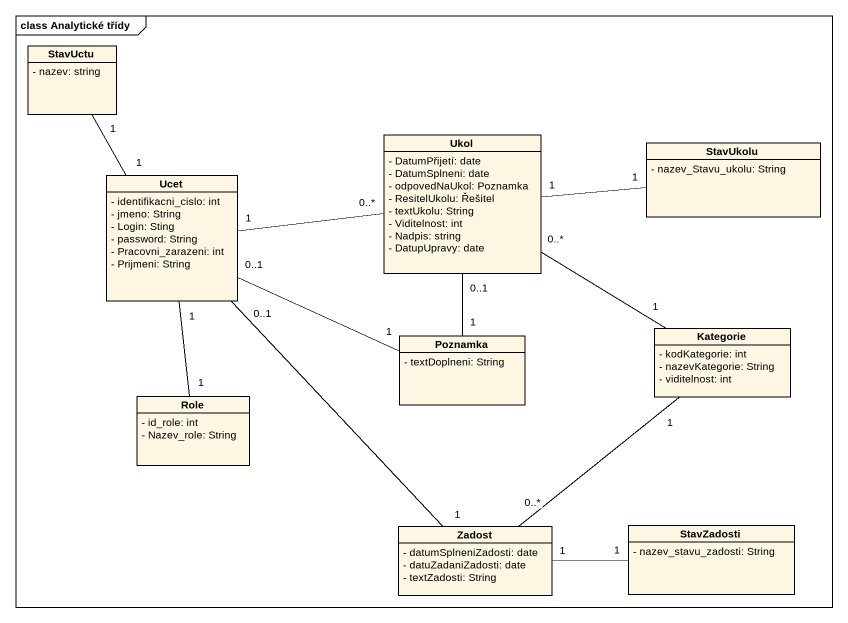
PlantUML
@startuml
mainframe class Analytické třídy
hide circle
hide empty members
skinparam classAttributeIconSize 0
class StavUctu {
  - nazev: string
}
class Ukol {
  - DatumPřijetí: date
  - DatumSplneni: date
  - odpovedNaUkol: Poznamka
  - ResitelUkolu: Řešitel
  - textUkolu: String
  - Viditelnost: int
  - Nadpis: string
  - DatupUpravy: date
}
class StavUkolu {
  - nazev_Stavu_ukolu: String
}
class Ucet {
  - identifikacni_cislo: int
  - jmeno: String
  - Login: Sting
  - password: String
  - Pracovni_zarazeni: int
  - Prijmeni: String
}
class Kategorie {
  - kodKategorie: int
  - nazevKategorie: String
  - viditelnost: int
}
class Poznamka {
  - textDoplneni: String
}
class Role {
  - id_role: int
  - Nazev_role: String
}
class Zadost {
  - datumSplneniZadosti: date
  - datuZadaniZadosti: date
  - textZadosti: String
}
class StavZadosti {
  - nazev_stavu_zadosti: String
}
StavUctu "1" -- "1" Ucet
Ukol "0..1" -- "1" Poznamka
StavUkolu "1" -left- "1" Ukol
Ucet "1" -right- "0..*" Ukol
Ucet "0..1" -right- "1" Poznamka
Ucet "1" -- "1" Role
Ucet "0..1" -- "1" Zadost
Kategorie "1" -up- "0..*" Ukol
Zadost "0..*" -up- "1" Kategorie
StavZadosti "1" -left- "1" Zadost
@enduml
